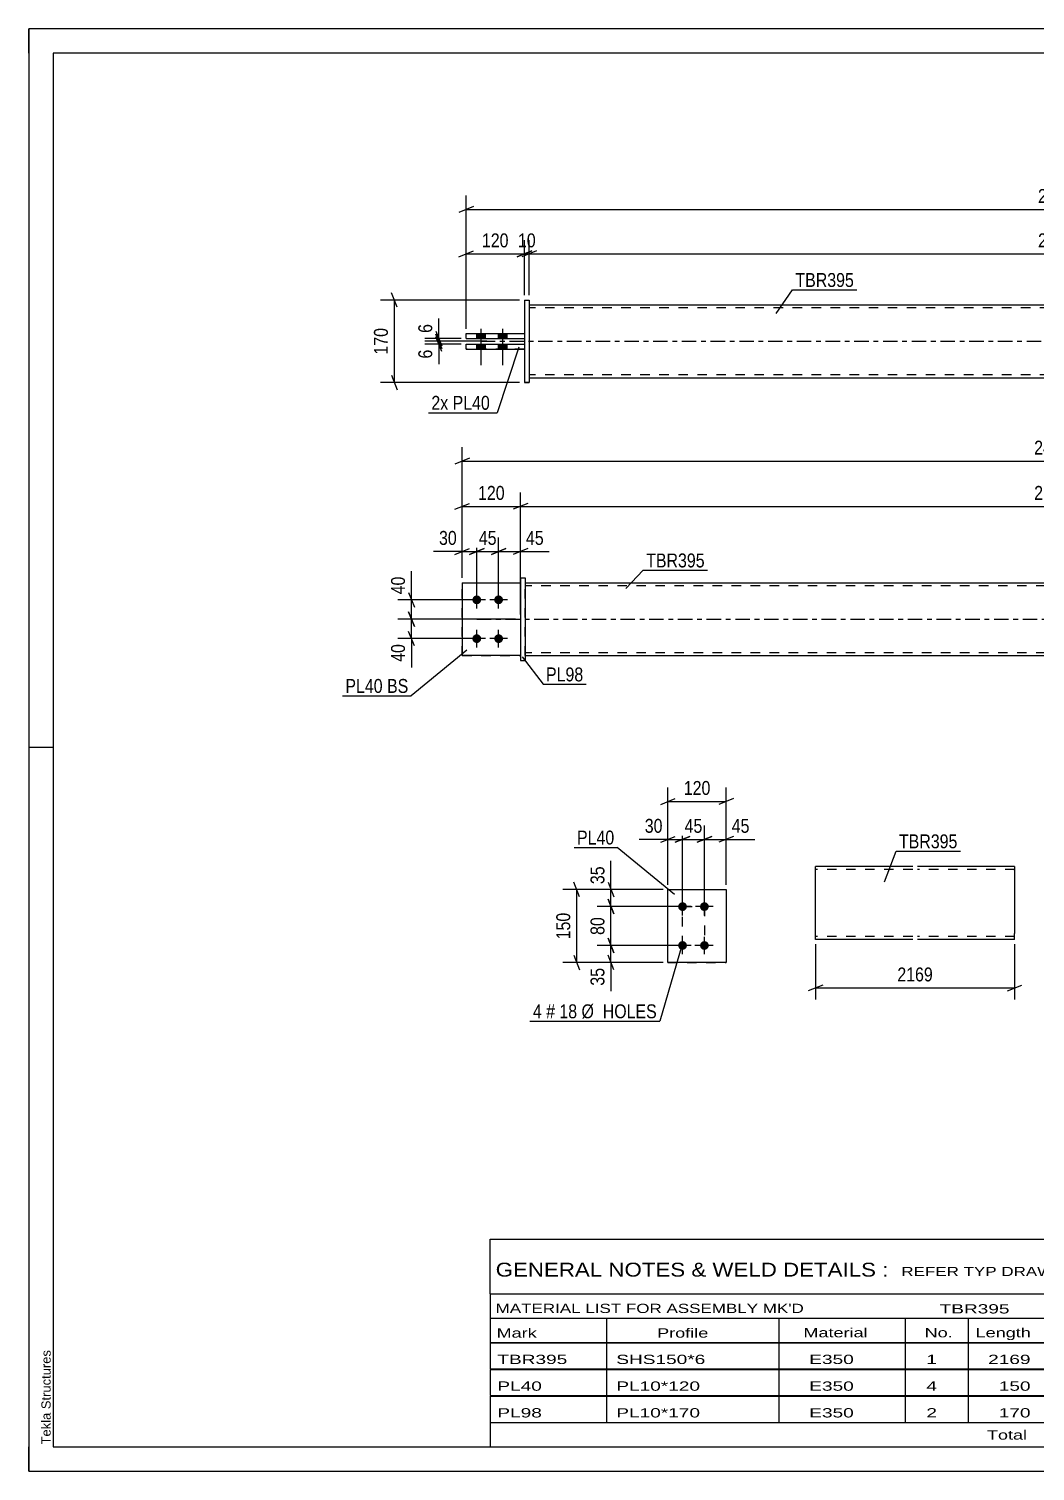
# Model space of a CAD drawing. Header units: millimetres. Extents: x 0 to 420, y 0 to 297.
# Drawn here: x 0 to 207.3, y 0 to 297 of the extents above; entities that cross this region are included whole.
import ezdxf

# ---------------------------------------------------------------- set-up
doc = ezdxf.new("R2010")
doc.units = ezdxf.units.MM
doc.linetypes.add('DXK_LINE_DOT2', pattern=[3.9198, 1.9599, -1.9599])
doc.linetypes.add('DXK_LINE_DOT3', pattern=[5.9187, 2.979, -0.9799, 0.9799, -0.9799])
doc.styles.add('Arial', font='ARIAL.TTF', dxfattribs={"height": 0.2})
doc.styles.add('Arial Narrow', font='ARIALN.TTF', dxfattribs={"height": 0.2})

# ---------------------------------------------------------------- blocks, each defined once
blk = doc.blocks.new('Unknown-580604774-1163')
at = {"color": 5, "linetype": 'Continuous'}
for p, q in [((420, 297), (0, 297)), ((0, 297), (0, 0)), ((0, 292), (0, 297)), ((415, 292), (5, 292)), ((5, 292), (5, 5)), ((5, 149), (0, 149)), ((0, 0), (0, 5)), ((5, 5), (415, 5)), ((0, 0), (420, 0))]:
    blk.add_line(p, q, dxfattribs=at)
at = {"color": 174, "linetype": 'Continuous', "style": 'Arial'}
blk.add_text('Tekla Structures', height=1.9102, rotation=90, dxfattribs=at).set_placement((4.5, 5.5))
blk = doc.blocks.new('Part-580604774-1809 - 1791')
at = {"color": 2, "linetype": 'Continuous'}
for p, q in [((101.26, 183.93), (102.26, 183.93)), ((101.26, 183.93), (101.26, 166.93)), ((102.26, 183.93), (102.26, 183.93)), ((102.26, 183.93), (102.26, 166.93)), ((101.26, 166.93), (102.26, 166.93))]:
    blk.add_line(p, q, dxfattribs=at)
at = {"color": 7, "linetype": 'DXK_LINE_DOT2'}
for p, q in [((101.26, 183.93), (102.26, 183.93)), ((101.26, 166.93), (102.26, 166.93))]:
    blk.add_line(p, q, dxfattribs=at)
blk = doc.blocks.new('Part-580604774-1814 - 1791')
at = {"color": 7, "linetype": 'DXK_LINE_DOT2'}
for p, q in [((89.26, 182.93), (101.26, 182.93)), ((89.26, 182.93), (101.26, 182.93)), ((89.26, 167.93), (89.26, 182.93)), ((101.26, 182.93), (101.26, 182.93)), ((101.26, 182.93), (101.26, 167.93)), ((89.26, 167.93), (101.26, 167.93)), ((101.26, 167.93), (89.26, 167.93)), ((89.26, 167.93), (89.26, 167.93))]:
    blk.add_line(p, q, dxfattribs=at)
blk = doc.blocks.new('Part-580604774-1819 - 1791')
at = {"color": 2, "linetype": 'Continuous'}
for p, q in [((89.26, 182.93), (101.26, 182.93)), ((89.26, 182.93), (89.26, 167.93)), ((101.26, 167.93), (89.26, 167.93)), ((89.26, 167.93), (89.26, 167.93))]:
    blk.add_line(p, q, dxfattribs=at)
at = {"color": 7, "linetype": 'DXK_LINE_DOT2'}
for p, q in [((89.26, 182.93), (101.26, 182.93)), ((101.26, 182.93), (101.26, 182.93)), ((101.26, 182.93), (101.26, 167.93)), ((89.26, 167.93), (101.26, 167.93))]:
    blk.add_line(p, q, dxfattribs=at)
blk = doc.blocks.new('Part-580604774-1829 - 1791')
at = {"color": 2, "linetype": 'Continuous'}
for p, q in [((102.26, 182.93), (319.17, 182.93)), ((102.26, 167.93), (319.17, 167.93))]:
    blk.add_line(p, q, dxfattribs=at)
at = {"color": 7, "linetype": 'DXK_LINE_DOT2'}
for p, q in [((102.26, 167.93), (102.26, 182.93)), ((319.17, 182.33), (102.26, 182.33)), ((319.17, 182.93), (319.17, 167.93)), ((319.17, 168.53), (102.26, 168.53))]:
    blk.add_line(p, q, dxfattribs=at)
at = {"color": 7, "linetype": 'DXK_LINE_DOT3'}
blk.add_line((92.26, 175.43), (329.17, 175.43), dxfattribs=at)
blk = doc.blocks.new('Bolt-580604774-1831 - 1791')
at = {"linetype": 'Continuous'}
for points in [[(92.26, 180.33), (92.45, 180.31), (92.63, 180.25), (92.79, 180.15), (92.93, 180.03), (93.04, 179.88), (93.12, 179.7), (93.16, 179.52), (93.16, 179.33), (93.12, 179.15), (93.04, 178.98), (92.93, 178.82), (92.79, 178.7), (92.63, 178.6), (92.45, 178.55), (92.26, 178.53), (92.07, 178.55), (91.89, 178.6), (91.73, 178.7), (91.59, 178.82), (91.48, 178.98), (91.4, 179.15), (91.36, 179.33), (91.36, 179.52), (91.4, 179.7), (91.48, 179.88), (91.59, 180.03), (91.73, 180.15), (91.89, 180.25), (92.07, 180.31)], [(96.76, 180.33), (96.95, 180.31), (97.13, 180.25), (97.29, 180.15), (97.43, 180.03), (97.54, 179.88), (97.62, 179.7), (97.66, 179.52), (97.66, 179.33), (97.62, 179.15), (97.54, 178.98), (97.43, 178.82), (97.29, 178.7), (97.13, 178.6), (96.95, 178.55), (96.76, 178.53), (96.57, 178.55), (96.39, 178.6), (96.23, 178.7), (96.09, 178.82), (95.98, 178.98), (95.9, 179.15), (95.86, 179.33), (95.86, 179.52), (95.9, 179.7), (95.98, 179.88), (96.09, 180.03), (96.23, 180.15), (96.39, 180.25), (96.57, 180.31)], [(92.26, 172.33), (92.45, 172.31), (92.63, 172.25), (92.79, 172.15), (92.93, 172.03), (93.04, 171.88), (93.12, 171.7), (93.16, 171.52), (93.16, 171.33), (93.12, 171.15), (93.04, 170.98), (92.93, 170.82), (92.79, 170.7), (92.63, 170.6), (92.45, 170.55), (92.26, 170.53), (92.07, 170.55), (91.89, 170.6), (91.73, 170.7), (91.59, 170.82), (91.48, 170.98), (91.4, 171.15), (91.36, 171.33), (91.36, 171.52), (91.4, 171.7), (91.48, 171.88), (91.59, 172.03), (91.73, 172.15), (91.89, 172.25), (92.07, 172.31)], [(96.76, 172.33), (96.95, 172.31), (97.13, 172.25), (97.29, 172.15), (97.43, 172.03), (97.54, 171.88), (97.62, 171.7), (97.66, 171.52), (97.66, 171.33), (97.62, 171.15), (97.54, 170.98), (97.43, 170.82), (97.29, 170.7), (97.13, 170.6), (96.95, 170.55), (96.76, 170.53), (96.57, 170.55), (96.39, 170.6), (96.23, 170.7), (96.09, 170.82), (95.98, 170.98), (95.9, 171.15), (95.86, 171.33), (95.86, 171.52), (95.9, 171.7), (95.98, 171.88), (96.09, 172.03), (96.23, 172.15), (96.39, 172.25), (96.57, 172.31)]]:
    blk.add_hatch(color=1, dxfattribs=at).paths.add_polyline_path(points)
at = {"color": 1, "linetype": 'Continuous'}
for p, q in [((92.26, 177.63), (92.26, 181.23)), ((96.76, 177.63), (96.76, 181.23)), ((94.06, 179.43), (90.46, 179.43)), ((98.56, 179.43), (94.96, 179.43)), ((92.26, 169.63), (92.26, 173.23)), ((96.76, 169.63), (96.76, 173.23)), ((94.06, 171.43), (90.46, 171.43)), ((98.56, 171.43), (94.96, 171.43))]:
    blk.add_line(p, q, dxfattribs=at)
blk = doc.blocks.new('Part-580604774-2085 - 2063')
at = {"color": 2, "linetype": 'Continuous'}
for p, q in [((90.07, 232.06), (102.07, 232.06)), ((90.07, 231.06), (90.07, 232.06)), ((90.07, 231.06), (102.07, 231.06)), ((90.07, 231.06), (90.07, 231.06))]:
    blk.add_line(p, q, dxfattribs=at)
at = {"color": 7, "linetype": 'DXK_LINE_DOT2'}
for p, q in [((90.07, 232.06), (102.07, 232.06)), ((102.07, 232.06), (102.07, 231.06)), ((102.07, 231.06), (90.07, 231.06))]:
    blk.add_line(p, q, dxfattribs=at)
blk = doc.blocks.new('Part-580604774-2091 - 2063')
at = {"color": 2, "linetype": 'Continuous'}
for p, q in [((103.07, 240.16), (319.97, 240.16)), ((103.07, 225.16), (319.97, 225.16))]:
    blk.add_line(p, q, dxfattribs=at)
at = {"color": 7, "linetype": 'DXK_LINE_DOT2'}
for p, q in [((103.07, 240.16), (103.07, 225.16)), ((319.97, 239.56), (103.07, 239.56)), ((319.97, 240.16), (319.97, 225.16)), ((319.97, 225.76), (103.07, 225.76))]:
    blk.add_line(p, q, dxfattribs=at)
at = {"color": 7, "linetype": 'DXK_LINE_DOT3'}
blk.add_line((93.07, 232.66), (329.97, 232.66), dxfattribs=at)
blk = doc.blocks.new('Part-580604774-2075 - 2063')
at = {"color": 2, "linetype": 'Continuous'}
for p, q in [((102.07, 241.16), (103.07, 241.16)), ((102.07, 241.16), (102.07, 224.16)), ((103.07, 241.16), (103.07, 241.16)), ((103.07, 241.16), (103.07, 224.16)), ((103.07, 224.16), (102.07, 224.16)), ((102.07, 224.16), (102.07, 224.16))]:
    blk.add_line(p, q, dxfattribs=at)
at = {"color": 7, "linetype": 'DXK_LINE_DOT2'}
for p, q in [((102.07, 241.16), (103.07, 241.16)), ((103.07, 241.16), (103.07, 241.16)), ((102.07, 224.16), (103.07, 224.16))]:
    blk.add_line(p, q, dxfattribs=at)
blk = doc.blocks.new('Part-580604774-2080 - 2063')
at = {"color": 2, "linetype": 'Continuous'}
for p, q in [((90.07, 234.26), (102.07, 234.26)), ((90.07, 233.26), (90.07, 234.26)), ((90.07, 233.26), (102.07, 233.26)), ((90.07, 233.26), (90.07, 233.26))]:
    blk.add_line(p, q, dxfattribs=at)
at = {"color": 7, "linetype": 'DXK_LINE_DOT2'}
for p, q in [((90.07, 234.26), (102.07, 234.26)), ((90.07, 234.26), (90.07, 234.26)), ((90.07, 233.26), (102.07, 233.26)), ((102.07, 234.26), (102.07, 233.26))]:
    blk.add_line(p, q, dxfattribs=at)
blk = doc.blocks.new('Bolt-580604774-2093 - 2063')
at = {"linetype": 'Continuous'}
for points in [[(92.17, 233.26), (93.97, 233.26), (93.97, 234.26), (92.17, 234.26)], [(92.17, 233.26), (93.97, 233.26), (93.97, 234.26), (92.17, 234.26)], [(92.17, 231.06), (93.97, 231.06), (93.97, 232.06), (92.17, 232.06)], [(92.17, 231.06), (93.97, 231.06), (93.97, 232.06), (92.17, 232.06)], [(96.67, 233.26), (98.47, 233.26), (98.47, 234.26), (96.67, 234.26)], [(96.67, 233.26), (98.47, 233.26), (98.47, 234.26), (96.67, 234.26)], [(96.67, 231.06), (98.47, 231.06), (98.47, 232.06), (96.67, 232.06)], [(96.67, 231.06), (98.47, 231.06), (98.47, 232.06), (96.67, 232.06)]]:
    blk.add_hatch(color=1, dxfattribs=at).paths.add_polyline_path(points)
at = {"color": 1, "linetype": 'Continuous'}
for p, q in [((93.07, 235.26), (93.07, 227.76)), ((93.07, 235.26), (93.07, 227.76)), ((97.57, 235.26), (97.57, 227.76)), ((97.57, 235.26), (97.57, 227.76)), ((92.17, 234.26), (92.17, 233.26)), ((92.17, 234.26), (92.17, 233.26)), ((92.17, 232.06), (92.17, 231.06)), ((92.17, 232.06), (92.17, 231.06)), ((93.97, 234.26), (93.97, 233.26)), ((93.97, 234.26), (93.97, 233.26)), ((93.97, 232.06), (93.97, 231.06)), ((93.97, 232.06), (93.97, 231.06)), ((96.67, 234.26), (96.67, 233.26)), ((96.67, 234.26), (96.67, 233.26)), ((96.67, 232.06), (96.67, 231.06)), ((96.67, 232.06), (96.67, 231.06)), ((98.47, 234.26), (98.47, 233.26)), ((98.47, 234.26), (98.47, 233.26)), ((98.47, 232.06), (98.47, 231.06)), ((98.47, 232.06), (98.47, 231.06))]:
    blk.add_line(p, q, dxfattribs=at)
blk = doc.blocks.new('Bolt-580604774-1444 - 1410')
at = {"linetype": 'Continuous'}
for points in [[(134.64, 115.35), (134.46, 115.37), (134.28, 115.43), (134.11, 115.52), (133.97, 115.65), (133.86, 115.8), (133.79, 115.97), (133.75, 116.16), (133.75, 116.35), (133.79, 116.53), (133.86, 116.7), (133.97, 116.85), (134.11, 116.98), (134.28, 117.07), (134.46, 117.13), (134.64, 117.15), (134.83, 117.13), (135.01, 117.07), (135.17, 116.98), (135.31, 116.85), (135.42, 116.7), (135.5, 116.53), (135.54, 116.35), (135.54, 116.16), (135.5, 115.97), (135.42, 115.8), (135.31, 115.65), (135.17, 115.52), (135.01, 115.43), (134.83, 115.37)], [(139.14, 115.35), (138.96, 115.37), (138.78, 115.43), (138.61, 115.52), (138.47, 115.65), (138.36, 115.8), (138.29, 115.97), (138.25, 116.16), (138.25, 116.35), (138.29, 116.53), (138.36, 116.7), (138.47, 116.85), (138.61, 116.98), (138.78, 117.07), (138.96, 117.13), (139.14, 117.15), (139.33, 117.13), (139.51, 117.07), (139.67, 116.98), (139.81, 116.85), (139.92, 116.7), (140, 116.53), (140.04, 116.35), (140.04, 116.16), (140, 115.97), (139.92, 115.8), (139.81, 115.65), (139.67, 115.52), (139.51, 115.43), (139.33, 115.37)], [(134.64, 107.35), (134.46, 107.37), (134.28, 107.43), (134.11, 107.52), (133.97, 107.65), (133.86, 107.8), (133.79, 107.97), (133.75, 108.16), (133.75, 108.35), (133.79, 108.53), (133.86, 108.7), (133.97, 108.85), (134.11, 108.98), (134.28, 109.07), (134.46, 109.13), (134.64, 109.15), (134.83, 109.13), (135.01, 109.07), (135.17, 108.98), (135.31, 108.85), (135.42, 108.7), (135.5, 108.53), (135.54, 108.35), (135.54, 108.16), (135.5, 107.97), (135.42, 107.8), (135.31, 107.65), (135.17, 107.52), (135.01, 107.43), (134.83, 107.37)], [(139.14, 107.35), (138.96, 107.37), (138.78, 107.43), (138.61, 107.52), (138.47, 107.65), (138.36, 107.8), (138.29, 107.97), (138.25, 108.16), (138.25, 108.35), (138.29, 108.53), (138.36, 108.7), (138.47, 108.85), (138.61, 108.98), (138.78, 109.07), (138.96, 109.13), (139.14, 109.15), (139.33, 109.13), (139.51, 109.07), (139.67, 108.98), (139.81, 108.85), (139.92, 108.7), (140, 108.53), (140.04, 108.35), (140.04, 108.16), (140, 107.97), (139.92, 107.8), (139.81, 107.65), (139.67, 107.52), (139.51, 107.43), (139.33, 107.37)]]:
    blk.add_hatch(color=1, dxfattribs=at).paths.add_polyline_path(points)
at = {"color": 1, "linetype": 'Continuous'}
for p, q in [((136.44, 116.25), (132.84, 116.25)), ((134.64, 114.45), (134.64, 118.05)), ((140.94, 116.25), (137.34, 116.25)), ((139.14, 114.45), (139.14, 118.05)), ((134.64, 106.45), (134.64, 110.05)), ((139.14, 106.45), (139.14, 110.05)), ((136.44, 108.25), (132.84, 108.25)), ((140.94, 108.25), (137.34, 108.25))]:
    blk.add_line(p, q, dxfattribs=at)
blk = doc.blocks.new('Part-580604774-1459 - 1410')
at = {"color": 2, "linetype": 'Continuous'}
for p, q in [((131.64, 119.75), (143.64, 119.75)), ((131.64, 104.75), (131.64, 119.75)), ((143.64, 119.75), (143.64, 119.75)), ((143.64, 119.75), (143.64, 104.75)), ((143.64, 104.75), (131.64, 104.75)), ((131.64, 104.75), (131.64, 104.75))]:
    blk.add_line(p, q, dxfattribs=at)
at = {"color": 7, "linetype": 'DXK_LINE_DOT2'}
for p, q in [((131.64, 119.75), (143.64, 119.75)), ((131.64, 104.75), (143.64, 104.75)), ((131.64, 104.75), (131.64, 104.75))]:
    blk.add_line(p, q, dxfattribs=at)
blk = doc.blocks.new('Part-580604774-1273 - 1255')
at = {"color": 2, "linetype": 'Continuous'}
for p, q in [((182.04, 124.5), (162.04, 124.5)), ((162.04, 109.59), (162.04, 124.5)), ((203.04, 124.5), (183.04, 124.5)), ((203.04, 124.5), (203.04, 110.7)), ((203.04, 109.5), (203.04, 110.7)), ((162.04, 109.5), (162.04, 109.59)), ((182.04, 109.5), (162.04, 109.5)), ((203.04, 109.5), (183.04, 109.5))]:
    blk.add_line(p, q, dxfattribs=at)
at = {"color": 7, "linetype": 'DXK_LINE_DOT2'}
for p, q in [((182.04, 123.9), (162.04, 123.9)), ((203.04, 123.9), (183.04, 123.9)), ((203.04, 123.9), (203.04, 123.86)), ((203.04, 123.86), (203.04, 123.9)), ((203.04, 123.76), (203.04, 123.86)), ((203.04, 123.86), (203.04, 123.76)), ((162.04, 110.1), (162.04, 110.15)), ((182.04, 110.1), (162.04, 110.1)), ((203.04, 110.1), (183.04, 110.1)), ((203.04, 110.15), (203.04, 110.47)), ((203.04, 110.1), (203.04, 110.15))]:
    blk.add_line(p, q, dxfattribs=at)
blk = doc.blocks.new('Rectangle-580604774-1568 - 1410')
at = {"color": 1, "linetype": 'DXK_LINE_DOT2'}
blk.add_lwpolyline([(134.64, 116.25), (139.14, 116.25), (139.14, 108.25), (134.64, 108.25), (134.64, 116.25)], close=True, dxfattribs=at)
blk = doc.blocks.new('StraightDimension-580604774-1888 - 1791')
at = {"color": 7, "linetype": 'Continuous'}
for p, q in [((100.26, 175.43), (75.97, 175.43)), ((78.22, 176.93), (79.42, 173.93)), ((78.82, 171.43), (78.82, 175.43)), ((79.42, 169.93), (78.22, 172.93)), ((91.26, 171.43), (75.97, 171.43))]:
    blk.add_line(p, q, dxfattribs=at)
at = {"color": 0}
blk.add_wipeout([(78.07, 170.9), (73.87, 170.9), (73.87, 166.05), (78.07, 166.05)], dxfattribs=at)
at = {"color": 7, "linetype": 'Continuous'}
blk.add_line((78.82, 171.43), (78.82, 165.52), dxfattribs=at)
blk.add_line((78.82, 171.43), (78.82, 165.52), dxfattribs=at)
at = {"color": 3, "style": 'Arial Narrow'}
blk.add_text('40', height=2.863, rotation=90.0002, dxfattribs=at).set_placement((77.47, 166.65))
blk = doc.blocks.new('StraightDimension-580604774-1879 - 1791')
at = {"color": 7, "linetype": 'Continuous'}
for p, q in [((91.26, 179.43), (75.97, 179.43)), ((78.22, 180.93), (79.42, 177.93)), ((78.82, 175.43), (78.82, 179.43)), ((100.26, 175.43), (75.97, 175.43)), ((79.42, 173.93), (78.22, 176.93))]:
    blk.add_line(p, q, dxfattribs=at)
at = {"color": 0}
blk.add_wipeout([(78.07, 184.81), (73.87, 184.81), (73.87, 179.95), (78.07, 179.95)], dxfattribs=at)
at = {"color": 7, "linetype": 'Continuous'}
blk.add_line((78.82, 179.43), (78.82, 185.33), dxfattribs=at)
blk.add_line((78.82, 179.43), (78.82, 185.33), dxfattribs=at)
at = {"color": 3, "style": 'Arial Narrow'}
blk.add_text('40', height=2.863, rotation=90.0002, dxfattribs=at).set_placement((77.47, 180.55))
blk = doc.blocks.new('StraightDimension-580604774-1833 - 1791')
at = {"color": 7, "linetype": 'Continuous'}
for p, q in [((89.26, 183.93), (89.26, 192.24)), ((92.26, 180.43), (92.26, 192.24)), ((87.76, 188.79), (90.76, 189.99)), ((89.26, 189.39), (92.26, 189.39)), ((93.76, 189.99), (90.76, 188.79))]:
    blk.add_line(p, q, dxfattribs=at)
at = {"color": 0}
blk.add_wipeout([(88.74, 190.14), (88.74, 194.34), (83.88, 194.34), (83.88, 190.14)], dxfattribs=at)
at = {"color": 7, "linetype": 'Continuous'}
blk.add_line((89.26, 189.39), (83.35, 189.39), dxfattribs=at)
blk.add_line((89.26, 189.39), (83.35, 189.39), dxfattribs=at)
at = {"color": 3, "style": 'Arial Narrow'}
blk.add_text('30', height=2.863, dxfattribs=at).set_placement((84.48, 190.74))
blk = doc.blocks.new('StraightDimension-580604774-1913 - 1791')
at = {"color": 7, "linetype": 'Continuous'}
for p, q in [((102.76, 199.26), (99.76, 198.06)), ((101.26, 176.43), (101.26, 201.51)), ((318.67, 198.06), (321.67, 199.26)), ((320.17, 183.93), (320.17, 201.51)), ((101.26, 198.66), (320.17, 198.66))]:
    blk.add_line(p, q, dxfattribs=at)
at = {"color": 0}
blk.add_wipeout([(214.97, 199.41), (214.97, 203.61), (206.46, 203.61), (206.46, 199.41)], dxfattribs=at)
at = {"color": 3, "style": 'Arial Narrow'}
blk.add_text('2189', height=2.863, dxfattribs=at).set_placement((207.06, 200.01))
blk = doc.blocks.new('StraightDimension-580604774-1849 - 1791')
at = {"color": 7, "linetype": 'Continuous'}
for p, q in [((92.26, 180.43), (92.26, 192.24)), ((96.76, 180.43), (96.76, 192.24)), ((90.76, 188.79), (93.76, 189.99)), ((92.26, 189.39), (96.76, 189.39)), ((98.26, 189.99), (95.26, 188.79))]:
    blk.add_line(p, q, dxfattribs=at)
at = {"color": 0}
blk.add_wipeout([(96.94, 190.14), (96.94, 194.34), (92.08, 194.34), (92.08, 190.14)], dxfattribs=at)
at = {"color": 3, "style": 'Arial Narrow'}
blk.add_text('45', height=2.863, dxfattribs=at).set_placement((92.68, 190.74))
blk = doc.blocks.new('StraightDimension-580604774-1862 - 1791')
at = {"color": 7, "linetype": 'Continuous'}
for p, q in [((96.76, 180.43), (96.76, 192.24)), ((101.26, 183.93), (101.26, 192.24)), ((95.26, 188.79), (98.26, 189.99)), ((96.76, 189.39), (101.26, 189.39)), ((102.76, 189.99), (99.76, 188.79))]:
    blk.add_line(p, q, dxfattribs=at)
at = {"color": 0}
blk.add_wipeout([(106.64, 190.14), (106.64, 194.34), (101.79, 194.34), (101.79, 190.14)], dxfattribs=at)
at = {"color": 7, "linetype": 'Continuous'}
blk.add_line((101.26, 189.39), (107.17, 189.39), dxfattribs=at)
blk.add_line((101.26, 189.39), (107.17, 189.39), dxfattribs=at)
at = {"color": 3, "style": 'Arial Narrow'}
blk.add_text('45', height=2.863, dxfattribs=at).set_placement((102.39, 190.74))
blk = doc.blocks.new('StraightDimension-580604774-1898 - 1791')
at = {"color": 7, "linetype": 'Continuous'}
for p, q in [((87.76, 198.06), (90.76, 199.26)), ((89.26, 183.93), (89.26, 201.51)), ((102.76, 199.26), (99.76, 198.06)), ((101.26, 176.43), (101.26, 201.51)), ((89.26, 198.66), (101.26, 198.66))]:
    blk.add_line(p, q, dxfattribs=at)
at = {"color": 0}
blk.add_wipeout([(98.6, 199.41), (98.6, 203.61), (91.92, 203.61), (91.92, 199.41)], dxfattribs=at)
at = {"color": 3, "style": 'Arial Narrow'}
blk.add_text('120', height=2.863, dxfattribs=at).set_placement((92.52, 200.01))
blk = doc.blocks.new('StraightDimension-580604774-1967 - 1791')
at = {"color": 7, "linetype": 'Continuous'}
for p, q in [((90.76, 208.58), (87.76, 207.38)), ((89.26, 183.93), (89.26, 210.83)), ((89.26, 207.98), (332.17, 207.98)), ((330.67, 207.38), (333.67, 208.58)), ((332.17, 183.93), (332.17, 210.83))]:
    blk.add_line(p, q, dxfattribs=at)
at = {"color": 0}
blk.add_wipeout([(214.97, 208.73), (214.97, 212.93), (206.46, 212.93), (206.46, 208.73)], dxfattribs=at)
at = {"color": 3, "style": 'Arial Narrow'}
blk.add_text('2429', height=2.863, dxfattribs=at).set_placement((207.06, 209.33))
blk = doc.blocks.new('StraightDimension-580604774-2100 - 2063')
at = {"color": 7, "linetype": 'Continuous'}
for p, q in [((83.83, 234.76), (85.03, 231.76)), ((89.07, 233.26), (81.58, 233.26)), ((94.32, 232.66), (81.58, 232.66)), ((85.03, 231.16), (83.83, 234.16)), ((84.43, 232.66), (84.43, 233.26))]:
    blk.add_line(p, q, dxfattribs=at)
at = {"color": 0}
blk.add_wipeout([(83.68, 236.82), (79.48, 236.82), (79.48, 233.79), (83.68, 233.79)], dxfattribs=at)
at = {"color": 7, "linetype": 'Continuous'}
blk.add_line((84.43, 233.26), (84.43, 237.34), dxfattribs=at)
blk.add_line((84.43, 233.26), (84.43, 237.34), dxfattribs=at)
at = {"color": 3, "style": 'Arial Narrow'}
blk.add_text('6', height=2.86, rotation=90.0002, dxfattribs=at).set_placement((83.08, 234.39))
blk = doc.blocks.new('StraightDimension-580604774-2203 - 2063')
at = {"color": 7, "linetype": 'Continuous'}
for p, q in [((101.07, 241.16), (72.44, 241.16)), ((75.89, 239.66), (74.69, 242.66)), ((75.29, 224.16), (75.29, 241.16)), ((101.07, 224.16), (72.44, 224.16)), ((74.69, 225.66), (75.89, 222.66))]:
    blk.add_line(p, q, dxfattribs=at)
at = {"color": 0}
blk.add_wipeout([(74.54, 236), (70.34, 236), (70.34, 229.32), (74.54, 229.32)], dxfattribs=at)
at = {"color": 3, "style": 'Arial Narrow'}
blk.add_text('170', height=2.863, rotation=90.0002, dxfattribs=at).set_placement((73.94, 229.92))
blk = doc.blocks.new('StraightDimension-580604774-2171 - 2063')
at = {"color": 7, "linetype": 'Continuous'}
for p, q in [((102.07, 242.16), (102.07, 253.51)), ((103.07, 242.16), (103.07, 253.51)), ((100.57, 250.06), (103.57, 251.26)), ((104.57, 251.26), (101.57, 250.06)), ((102.07, 250.66), (103.07, 250.66))]:
    blk.add_line(p, q, dxfattribs=at)
at = {"color": 0}
blk.add_wipeout([(104.99, 251.41), (104.99, 255.61), (100.14, 255.61), (100.14, 251.41)], dxfattribs=at)
at = {"color": 3, "style": 'Arial Narrow'}
blk.add_text('10', height=2.863, dxfattribs=at).set_placement((100.74, 252.01))
blk = doc.blocks.new('StraightDimension-580604774-2112 - 2063')
at = {"color": 7, "linetype": 'Continuous'}
for p, q in [((94.32, 232.66), (81.58, 232.66)), ((89.07, 232.06), (81.58, 232.06)), ((83.83, 234.16), (85.03, 231.16)), ((85.03, 230.56), (83.83, 233.56)), ((84.43, 232.06), (84.43, 232.66))]:
    blk.add_line(p, q, dxfattribs=at)
at = {"color": 0}
blk.add_wipeout([(83.68, 231.54), (79.48, 231.54), (79.48, 228.51), (83.68, 228.51)], dxfattribs=at)
at = {"color": 7, "linetype": 'Continuous'}
blk.add_line((84.43, 232.06), (84.43, 227.98), dxfattribs=at)
blk.add_line((84.43, 232.06), (84.43, 227.98), dxfattribs=at)
at = {"color": 3, "style": 'Arial Narrow'}
blk.add_text('6', height=2.86, rotation=90.0002, dxfattribs=at).set_placement((83.08, 229.11))
blk = doc.blocks.new('StraightDimension-580604774-2161 - 2063')
at = {"color": 7, "linetype": 'Continuous'}
for p, q in [((103.07, 242.16), (103.07, 253.51)), ((319.97, 242.16), (319.97, 253.51)), ((104.57, 251.26), (101.57, 250.06)), ((103.07, 250.66), (319.97, 250.66)), ((318.47, 250.06), (321.47, 251.26))]:
    blk.add_line(p, q, dxfattribs=at)
at = {"color": 0}
blk.add_wipeout([(215.78, 251.41), (215.78, 255.61), (207.26, 255.61), (207.26, 251.41)], dxfattribs=at)
at = {"color": 3, "style": 'Arial Narrow'}
blk.add_text('2169', height=2.863, dxfattribs=at).set_placement((207.86, 252.01))
blk = doc.blocks.new('StraightDimension-580604774-2181 - 2063')
at = {"color": 7, "linetype": 'Continuous'}
for p, q in [((90.07, 235.26), (90.07, 253.51)), ((102.07, 242.16), (102.07, 253.51)), ((88.57, 250.06), (91.57, 251.26)), ((90.07, 250.66), (102.07, 250.66)), ((103.57, 251.26), (100.57, 250.06))]:
    blk.add_line(p, q, dxfattribs=at)
at = {"color": 0}
blk.add_wipeout([(99.41, 251.41), (99.41, 255.61), (92.72, 255.61), (92.72, 251.41)], dxfattribs=at)
at = {"color": 3, "style": 'Arial Narrow'}
blk.add_text('120', height=2.863, dxfattribs=at).set_placement((93.32, 252.01))
blk = doc.blocks.new('StraightDimension-580604774-2986 - 2063')
at = {"color": 7, "linetype": 'Continuous'}
for p, q in [((90.07, 235.26), (90.07, 262.65)), ((332.97, 235.26), (332.97, 262.65)), ((91.57, 260.4), (88.57, 259.2)), ((90.07, 259.8), (332.97, 259.8)), ((331.47, 259.2), (334.47, 260.4))]:
    blk.add_line(p, q, dxfattribs=at)
at = {"color": 0}
blk.add_wipeout([(215.78, 260.55), (215.78, 264.75), (207.26, 264.75), (207.26, 260.55)], dxfattribs=at)
at = {"color": 3, "style": 'Arial Narrow'}
blk.add_text('2429', height=2.863, dxfattribs=at).set_placement((207.86, 261.15))
blk = doc.blocks.new('StraightDimension-580604774-1474 - 1410')
at = {"color": 7, "linetype": 'Continuous'}
for p, q in [((133.64, 116.25), (117.05, 116.25)), ((119.3, 117.75), (120.5, 114.75)), ((119.9, 108.25), (119.9, 116.25)), ((133.64, 108.25), (117.05, 108.25)), ((120.5, 106.75), (119.3, 109.75))]:
    blk.add_line(p, q, dxfattribs=at)
at = {"color": 0}
blk.add_wipeout([(119.15, 114.68), (114.95, 114.68), (114.95, 109.82), (119.15, 109.82)], dxfattribs=at)
at = {"color": 3, "style": 'Arial Narrow'}
blk.add_text('80', height=2.863, rotation=90.0002, dxfattribs=at).set_placement((118.55, 110.42))
blk = doc.blocks.new('StraightDimension-580604774-1484 - 1410')
at = {"color": 7, "linetype": 'Continuous'}
for p, q in [((130.64, 119.75), (117.05, 119.75)), ((119.3, 121.25), (120.5, 118.25)), ((119.9, 116.25), (119.9, 119.75)), ((133.64, 116.25), (117.05, 116.25)), ((120.5, 114.75), (119.3, 117.75))]:
    blk.add_line(p, q, dxfattribs=at)
at = {"color": 0}
blk.add_wipeout([(119.15, 125.13), (114.95, 125.13), (114.95, 120.28), (119.15, 120.28)], dxfattribs=at)
at = {"color": 7, "linetype": 'Continuous'}
blk.add_line((119.9, 119.75), (119.9, 125.66), dxfattribs=at)
blk.add_line((119.9, 119.75), (119.9, 125.66), dxfattribs=at)
at = {"color": 3, "style": 'Arial Narrow'}
blk.add_text('35', height=2.863, rotation=90.0002, dxfattribs=at).set_placement((118.55, 120.88))
blk = doc.blocks.new('StraightDimension-580604774-1461 - 1410')
at = {"color": 7, "linetype": 'Continuous'}
for p, q in [((133.64, 108.25), (117.05, 108.25)), ((119.3, 109.75), (120.5, 106.75)), ((119.9, 104.75), (119.9, 108.25)), ((130.64, 104.75), (117.05, 104.75)), ((120.5, 103.25), (119.3, 106.25))]:
    blk.add_line(p, q, dxfattribs=at)
at = {"color": 0}
blk.add_wipeout([(119.15, 104.23), (114.95, 104.23), (114.95, 99.37), (119.15, 99.37)], dxfattribs=at)
at = {"color": 7, "linetype": 'Continuous'}
blk.add_line((119.9, 104.75), (119.9, 98.84), dxfattribs=at)
blk.add_line((119.9, 104.75), (119.9, 98.84), dxfattribs=at)
at = {"color": 3, "style": 'Arial Narrow'}
blk.add_text('35', height=2.863, rotation=90.0002, dxfattribs=at).set_placement((118.55, 99.97))
blk = doc.blocks.new('StraightDimension-580604774-1498 - 1410')
at = {"color": 7, "linetype": 'Continuous'}
for p, q in [((130.64, 119.75), (110, 119.75)), ((113.45, 118.25), (112.25, 121.25)), ((112.85, 104.75), (112.85, 119.75)), ((130.64, 104.75), (110, 104.75)), ((112.25, 106.25), (113.45, 103.25))]:
    blk.add_line(p, q, dxfattribs=at)
at = {"color": 0}
blk.add_wipeout([(112.1, 115.59), (107.9, 115.59), (107.9, 108.91), (112.1, 108.91)], dxfattribs=at)
at = {"color": 3, "style": 'Arial Narrow'}
blk.add_text('150', height=2.863, rotation=90.0002, dxfattribs=at).set_placement((111.5, 109.51))
blk = doc.blocks.new('StraightDimension-580604774-1515 - 1410')
at = {"color": 7, "linetype": 'Continuous'}
for p, q in [((130.14, 129.5), (133.14, 130.7)), ((131.64, 120.75), (131.64, 132.95)), ((136.14, 130.7), (133.14, 129.5)), ((134.64, 117.25), (134.64, 132.95)), ((131.64, 130.1), (134.64, 130.1))]:
    blk.add_line(p, q, dxfattribs=at)
at = {"color": 0}
blk.add_wipeout([(131.12, 130.85), (131.12, 135.05), (126.26, 135.05), (126.26, 130.85)], dxfattribs=at)
at = {"color": 7, "linetype": 'Continuous'}
blk.add_line((131.64, 130.1), (125.74, 130.1), dxfattribs=at)
blk.add_line((131.64, 130.1), (125.74, 130.1), dxfattribs=at)
at = {"color": 3, "style": 'Arial Narrow'}
blk.add_text('30', height=2.863, dxfattribs=at).set_placement((126.86, 131.45))
blk = doc.blocks.new('StraightDimension-580604774-1528 - 1410')
at = {"color": 7, "linetype": 'Continuous'}
for p, q in [((133.14, 129.5), (136.14, 130.7)), ((134.64, 117.25), (134.64, 132.95)), ((140.64, 130.7), (137.64, 129.5)), ((139.14, 117.25), (139.14, 132.95)), ((134.64, 130.1), (139.14, 130.1))]:
    blk.add_line(p, q, dxfattribs=at)
at = {"color": 0}
blk.add_wipeout([(139.32, 130.85), (139.32, 135.05), (134.47, 135.05), (134.47, 130.85)], dxfattribs=at)
at = {"color": 3, "style": 'Arial Narrow'}
blk.add_text('45', height=2.863, dxfattribs=at).set_placement((135.07, 131.45))
blk = doc.blocks.new('StraightDimension-580604774-1538 - 1410')
at = {"color": 7, "linetype": 'Continuous'}
for p, q in [((137.64, 129.5), (140.64, 130.7)), ((139.14, 117.25), (139.14, 132.95)), ((145.14, 130.7), (142.14, 129.5)), ((143.64, 120.75), (143.64, 132.95)), ((139.14, 130.1), (143.64, 130.1))]:
    blk.add_line(p, q, dxfattribs=at)
at = {"color": 0}
blk.add_wipeout([(149.02, 130.85), (149.02, 135.05), (144.17, 135.05), (144.17, 130.85)], dxfattribs=at)
at = {"color": 7, "linetype": 'Continuous'}
blk.add_line((143.64, 130.1), (149.55, 130.1), dxfattribs=at)
blk.add_line((143.64, 130.1), (149.55, 130.1), dxfattribs=at)
at = {"color": 3, "style": 'Arial Narrow'}
blk.add_text('45', height=2.863, dxfattribs=at).set_placement((144.77, 131.45))
blk = doc.blocks.new('StraightDimension-580604774-1552 - 1410')
at = {"color": 7, "linetype": 'Continuous'}
for p, q in [((131.64, 120.75), (131.64, 140.75)), ((143.64, 120.75), (143.64, 140.75)), ((130.14, 137.3), (133.14, 138.5)), ((131.64, 137.9), (143.64, 137.9)), ((145.14, 138.5), (142.14, 137.3))]:
    blk.add_line(p, q, dxfattribs=at)
at = {"color": 0}
blk.add_wipeout([(140.99, 138.65), (140.99, 142.85), (134.3, 142.85), (134.3, 138.65)], dxfattribs=at)
at = {"color": 3, "style": 'Arial Narrow'}
blk.add_text('120', height=2.863, dxfattribs=at).set_placement((134.9, 139.25))
blk = doc.blocks.new('StraightDimension-580604774-1353 - 1255')
at = {"color": 7, "linetype": 'Continuous'}
for p, q in [((162.04, 108.5), (162.04, 97.1)), ((203.04, 108.5), (203.04, 97.1)), ((163.54, 100.1), (160.54, 98.9)), ((162.04, 99.5), (203.04, 99.5)), ((201.54, 98.9), (204.54, 100.1))]:
    blk.add_line(p, q, dxfattribs=at)
at = {"color": 0}
blk.add_wipeout([(186.79, 100.25), (186.79, 104.45), (178.28, 104.45), (178.28, 100.25)], dxfattribs=at)
at = {"color": 3, "style": 'Arial Narrow'}
blk.add_text('2169', height=2.863, dxfattribs=at).set_placement((178.88, 100.85))
blk = doc.blocks.new('Unknown-580604774-3576')
at = {"color": 7, "linetype": 'Continuous'}
for p, q in [((95, 47.75), (255, 47.75)), ((95, 36.5), (95, 47.75)), ((255, 47.75), (255, 36.5)), ((95, 36.5), (255, 36.5)), ((95, 36.5), (95, 31.5)), ((255, 36.5), (255, 31.5)), ((95, 31.5), (255, 31.5)), ((95, 31.5), (95, 26.5)), ((119, 31.5), (119, 26.5)), ((154.5, 31.5), (154.5, 26.5)), ((180.5, 31.5), (180.5, 26.5)), ((193.5, 31.5), (193.5, 26.5)), ((211, 31.5), (211, 26.5)), ((233, 31.5), (233, 26.5)), ((255, 31.5), (255, 26.5)), ((95, 26.5), (255, 26.5)), ((95, 26.45), (95, 21.05)), ((95, 26.45), (255, 26.45)), ((119, 26.5), (119, 21)), ((154.5, 26.5), (154.5, 21)), ((180.5, 26.5), (180.5, 21)), ((193.5, 26.5), (193.5, 21)), ((211, 26.5), (211, 21)), ((233, 26.5), (233, 21)), ((255, 26.45), (255, 21.05)), ((95, 21.05), (255, 21.05)), ((95, 20.95), (95, 15.55)), ((95, 20.95), (255, 20.95)), ((119, 21), (119, 15.5)), ((154.5, 21), (154.5, 15.5)), ((180.5, 21), (180.5, 15.5)), ((193.5, 21), (193.5, 15.5)), ((211, 21), (211, 15.5)), ((233, 21), (233, 15.5)), ((255, 20.95), (255, 15.55)), ((95, 15.55), (255, 15.55)), ((95, 15.45), (95, 10.05)), ((95, 15.45), (255, 15.45)), ((119, 15.5), (119, 10)), ((154.5, 15.5), (154.5, 10)), ((180.5, 15.5), (180.5, 10)), ((193.5, 15.5), (193.5, 10)), ((211, 15.5), (211, 10)), ((233, 15.5), (233, 10)), ((255, 15.45), (255, 10.05)), ((95, 10.05), (255, 10.05)), ((95, 10), (255, 10)), ((95, 10), (95, 5)), ((211, 10), (211, 5)), ((233, 10), (233, 5)), ((255, 10), (255, 5)), ((95, 5), (255, 5))]:
    blk.add_line(p, q, dxfattribs=at)
at = {"color": 7, "style": 'Arial Narrow'}
for s, height, width, p in [('GENERAL NOTES & WELD DETAILS :', 2.8633, 1.4, (96.15, 40.06)), ('REFER TYP DRAWING TYP-01', 1.9089, 1.6, (179.7, 40.16)), ("MATERIAL LIST FOR ASSEMBLY MK'D", 1.9089, 1.6, (96.15, 32.56)), ('TBR395', 1.909, 1.794707, (187.59, 32.47)), ('1', 1.91, 1.794707, (217.08, 32.56)), ('No. Required', 1.9089, 1.6, (226.41, 32.56)), ('Mark', 1.909, 1.7, (96.34, 27.5)), ('Profile', 1.909, 1.7, (129.41, 27.5)), ('Material', 1.909, 1.7, (159.54, 27.56)), ('No.', 1.909, 1.7, (184.5, 27.56)), ('Length', 1.909, 1.7, (195, 27.56)), ('Area', 1.909, 1.7, (217.5, 27.56)), ('Weight', 1.909, 1.7, (237, 27.56))]:
    blk.add_text(s, height=height, dxfattribs=dict(at, width=width)).set_placement(p)
at = {"color": 7, "linetype": 'Continuous', "style": 'Arial Narrow'}
for s, height, width, p in [('TBR395', 1.909, 1.794707, (96.5, 22.06)), ('SHS150*6', 1.909, 1.794707, (121, 22.06)), ('E350', 1.909, 1.794707, (160.74, 22.06)), ('1', 1.91, 1.794707, (184.86, 22.06)), ('2169', 1.909, 1.794707, (197.58, 22.06)), ('1.3', 1.909, 1.794707, (221.32, 22.06)), ('58.8', 1.909, 1.794707, (240.14, 22.06)), ('PL40', 1.909, 1.794707, (96.5, 16.56)), ('PL10*120', 1.909, 1.794707, (121, 16.56)), ('E350', 1.909, 1.794707, (160.74, 16.56)), ('4', 1.91, 1.794707, (184.86, 16.56)), ('150', 1.909, 1.794707, (199.77, 16.56)), ('0.0', 1.909, 1.794707, (221.32, 16.56)), ('5.7', 1.909, 1.794707, (242.33, 16.56)), ('PL98', 1.909, 1.794707, (96.5, 11.06)), ('PL10*170', 1.909, 1.794707, (121, 11.06)), ('E350', 1.909, 1.794707, (160.74, 11.06)), ('2', 1.91, 1.794707, (184.86, 11.06)), ('170', 1.909, 1.794707, (199.77, 11.06)), ('0.1', 1.909, 1.794707, (221.32, 11.06)), ('4.5', 1.909, 1.794707, (242.33, 11.06)), ('Total', 1.909, 1.7, (197.33, 6.5)), ('1.6', 1.909, 1.794707, (220.83, 6.5)), ('69.0', 1.909, 1.794707, (240.14, 6.5))]:
    blk.add_text(s, height=height, dxfattribs=dict(at, width=width)).set_placement(p)
blk = doc.blocks.new('Mark-580604774-1805 - 1791')
at = {"color": 0}
blk.add_wipeout([(114.19, 162.63), (114.19, 165.63), (106.52, 165.63), (106.52, 162.63)], dxfattribs=at)
blk.add_wipeout([(114.19, 162.63), (114.19, 165.63), (106.52, 165.63), (106.52, 162.63)], dxfattribs=at)
at = {"color": 30, "linetype": 'Continuous'}
for p, q in [((101.61, 167.69), (105.92, 162.03)), ((105.92, 162.03), (114.79, 162.03))]:
    blk.add_line(p, q, dxfattribs=at)
at = {"color": 3, "style": 'Arial Narrow'}
blk.add_text('PL98', height=2.863, dxfattribs=at).set_placement((106.52, 162.63))
blk = doc.blocks.new('Mark-580604774-1825 - 1791')
at = {"color": 0}
blk.add_wipeout([(139.21, 186.1), (139.21, 189.1), (127.15, 189.1), (127.15, 186.1)], dxfattribs=at)
blk.add_wipeout([(139.21, 186.1), (139.21, 189.1), (127.15, 189.1), (127.15, 186.1)], dxfattribs=at)
at = {"color": 30, "linetype": 'Continuous'}
for p, q in [((122.95, 181.76), (126.55, 185.5)), ((126.55, 185.5), (139.81, 185.5))]:
    blk.add_line(p, q, dxfattribs=at)
at = {"color": 3, "style": 'Arial Narrow'}
blk.add_text('TBR395', height=2.863, dxfattribs=at).set_placement((127.15, 186.1))
blk = doc.blocks.new('MarkSet-580604774-2048 - 1791')
at = {"color": 0}
blk.add_wipeout([(72.88, 160.26), (72.88, 163.26), (65.2, 163.26), (65.2, 160.26)], dxfattribs=at)
blk.add_wipeout([(72.88, 160.26), (72.88, 163.26), (65.2, 163.26), (65.2, 160.26)], dxfattribs=at)
blk.add_wipeout([(78.16, 160.26), (78.16, 163.26), (73.78, 163.26), (73.78, 160.26)], dxfattribs=at)
blk.add_wipeout([(78.16, 160.26), (78.16, 163.26), (73.78, 163.26), (73.78, 160.26)], dxfattribs=at)
at = {"color": 30, "linetype": 'Continuous'}
for p in [(90.23, 169.03), (64.6, 159.66)]:
    blk.add_line(p, (78.76, 159.66), dxfattribs=at)
at = {"color": 3, "style": 'Arial Narrow'}
for s, p in [('PL40', (65.2, 160.26)), ('BS', (73.78, 160.26))]:
    blk.add_text(s, height=2.863, dxfattribs=at).set_placement(p)
blk = doc.blocks.new('Mark-580604774-2087 - 2063')
at = {"color": 0}
blk.add_wipeout([(169.95, 243.85), (169.95, 246.85), (157.89, 246.85), (157.89, 243.85)], dxfattribs=at)
blk.add_wipeout([(169.95, 243.85), (169.95, 246.85), (157.89, 246.85), (157.89, 243.85)], dxfattribs=at)
at = {"color": 30, "linetype": 'Continuous'}
for p, q in [((153.92, 238.4), (157.29, 243.25)), ((157.29, 243.25), (170.55, 243.25))]:
    blk.add_line(p, q, dxfattribs=at)
at = {"color": 3, "style": 'Arial Narrow'}
blk.add_text('TBR395', height=2.863, dxfattribs=at).set_placement((157.89, 243.85))
blk = doc.blocks.new('MarkSet-580604774-2235 - 2063')
at = {"color": 30, "linetype": 'Continuous'}
blk.add_line((100.89, 231.44), (96.46, 217.96), dxfattribs=at)
at = {"color": 0}
blk.add_wipeout([(86.38, 218.56), (86.38, 221.56), (82.91, 221.56), (82.91, 218.56)], dxfattribs=at)
blk.add_wipeout([(86.38, 218.56), (86.38, 221.56), (82.91, 221.56), (82.91, 218.56)], dxfattribs=at)
blk.add_wipeout([(94.96, 218.56), (94.96, 221.56), (87.28, 221.56), (87.28, 218.56)], dxfattribs=at)
blk.add_wipeout([(94.96, 218.56), (94.96, 221.56), (87.28, 221.56), (87.28, 218.56)], dxfattribs=at)
at = {"color": 30, "linetype": 'Continuous'}
blk.add_line((82.31, 217.96), (96.46, 217.96), dxfattribs=at)
at = {"color": 3, "style": 'Arial Narrow'}
for s, p in [('2x', (82.91, 218.56)), ('PL40', (87.28, 218.56))]:
    blk.add_text(s, height=2.863, dxfattribs=at).set_placement(p)
blk = doc.blocks.new('Mark-580604774-1440 - 1410')
at = {"color": 0}
blk.add_wipeout([(105.65, 93.26), (105.65, 96.26), (103.82, 96.26), (103.82, 93.26)], dxfattribs=at)
blk.add_wipeout([(105.65, 93.26), (105.65, 96.26), (103.82, 96.26), (103.82, 93.26)], dxfattribs=at)
blk.add_wipeout([(108.37, 93.26), (108.37, 96.26), (106.55, 96.26), (106.55, 93.26)], dxfattribs=at)
blk.add_wipeout([(108.37, 93.26), (108.37, 96.26), (106.55, 96.26), (106.55, 93.26)], dxfattribs=at)
at = {"color": 3, "style": 'Arial Narrow'}
blk.add_text('4', height=2.86, dxfattribs=at).set_placement((103.82, 93.26))
at = {"color": 0}
blk.add_wipeout([(112.93, 93.26), (112.93, 96.26), (109.27, 96.26), (109.27, 93.26)], dxfattribs=at)
blk.add_wipeout([(112.93, 93.26), (112.93, 96.26), (109.27, 96.26), (109.27, 93.26)], dxfattribs=at)
at = {"color": 3, "style": 'Arial Narrow'}
blk.add_text('#', height=2.86, dxfattribs=at).set_placement((106.55, 93.26))
at = {"color": 0}
blk.add_wipeout([(129.36, 93.26), (129.36, 96.26), (113.83, 96.26), (113.83, 93.26)], dxfattribs=at)
blk.add_wipeout([(129.36, 93.26), (129.36, 96.26), (113.83, 96.26), (113.83, 93.26)], dxfattribs=at)
at = {"color": 7, "linetype": 'Continuous'}
for p in [(134.51, 108.27), (103.22, 92.66)]:
    blk.add_line(p, (129.96, 92.66), dxfattribs=at)
at = {"color": 3, "style": 'Arial Narrow'}
for s, p in [('18', (109.27, 93.26)), ('Ø  HOLES', (113.83, 93.26))]:
    blk.add_text(s, height=2.863, dxfattribs=at).set_placement(p)
blk = doc.blocks.new('Mark-580604774-1455 - 1410')
at = {"color": 0}
blk.add_wipeout([(120.58, 129.04), (120.58, 132.04), (112.91, 132.04), (112.91, 129.04)], dxfattribs=at)
blk.add_wipeout([(120.58, 129.04), (120.58, 132.04), (112.91, 132.04), (112.91, 129.04)], dxfattribs=at)
at = {"color": 30, "linetype": 'Continuous'}
for p in [(112.31, 128.44), (132.98, 118.73)]:
    blk.add_line(p, (121.18, 128.44), dxfattribs=at)
at = {"color": 3, "style": 'Arial Narrow'}
blk.add_text('PL40', height=2.863, dxfattribs=at).set_placement((112.91, 129.04))
blk = doc.blocks.new('Mark-580604774-1268 - 1255')
at = {"color": 0}
blk.add_wipeout([(191.27, 128.26), (191.27, 131.26), (179.22, 131.26), (179.22, 128.26)], dxfattribs=at)
blk.add_wipeout([(191.27, 128.26), (191.27, 131.26), (179.22, 131.26), (179.22, 128.26)], dxfattribs=at)
at = {"color": 30, "linetype": 'Continuous'}
for p, q in [((176.26, 121.35), (178.62, 127.66)), ((178.62, 127.66), (191.87, 127.66))]:
    blk.add_line(p, q, dxfattribs=at)
at = {"color": 3, "style": 'Arial Narrow'}
blk.add_text('TBR395', height=2.863, dxfattribs=at).set_placement((179.22, 128.26))

msp = doc.modelspace()

# ---------------------------------------------------------------- block references
for name in ['Unknown-580604774-1163', 'Part-580604774-2075 - 2063', 'Part-580604774-2091 - 2063', 'Bolt-580604774-2093 - 2063', 'Part-580604774-2080 - 2063', 'Part-580604774-2085 - 2063', 'Part-580604774-1814 - 1791', 'Part-580604774-1819 - 1791', 'Bolt-580604774-1831 - 1791', 'Part-580604774-1829 - 1791', 'Part-580604774-1809 - 1791', 'Part-580604774-1273 - 1255', 'Part-580604774-1459 - 1410', 'Bolt-580604774-1444 - 1410', 'Rectangle-580604774-1568 - 1410', 'Unknown-580604774-3576']:
    msp.add_blockref(name, (0, 0))

# ---------------------------------------------------------------- next in the draw order: block references
for name in ['StraightDimension-580604774-2100 - 2063', 'StraightDimension-580604774-1888 - 1791', 'Mark-580604774-1268 - 1255', 'StraightDimension-580604774-1474 - 1410', 'StraightDimension-580604774-1353 - 1255']:
    msp.add_blockref(name, (0, 0))

# ---------------------------------------------------------------- next in the draw order: block references
for name in ['StraightDimension-580604774-2203 - 2063', 'StraightDimension-580604774-1879 - 1791', 'MarkSet-580604774-2048 - 1791', 'Mark-580604774-1805 - 1791', 'StraightDimension-580604774-1484 - 1410', 'StraightDimension-580604774-1461 - 1410']:
    msp.add_blockref(name, (0, 0))

# ---------------------------------------------------------------- next in the draw order: block references
for name in ['StraightDimension-580604774-2171 - 2063', 'StraightDimension-580604774-2112 - 2063', 'StraightDimension-580604774-1913 - 1791', 'StraightDimension-580604774-1833 - 1791', 'StraightDimension-580604774-1498 - 1410']:
    msp.add_blockref(name, (0, 0))

# ---------------------------------------------------------------- next in the draw order: block references
for name in ['StraightDimension-580604774-2161 - 2063', 'MarkSet-580604774-2235 - 2063', 'StraightDimension-580604774-1849 - 1791', 'StraightDimension-580604774-1515 - 1410', 'Mark-580604774-1440 - 1410']:
    msp.add_blockref(name, (0, 0))

# ---------------------------------------------------------------- next in the draw order: block references
for name in ['StraightDimension-580604774-2181 - 2063', 'StraightDimension-580604774-1862 - 1791', 'StraightDimension-580604774-1528 - 1410']:
    msp.add_blockref(name, (0, 0))

# ---------------------------------------------------------------- next in the draw order: block references
for name in ['StraightDimension-580604774-2986 - 2063', 'StraightDimension-580604774-1898 - 1791', 'StraightDimension-580604774-1538 - 1410']:
    msp.add_blockref(name, (0, 0))

# ---------------------------------------------------------------- next in the draw order: block references
for name in ['Mark-580604774-2087 - 2063', 'StraightDimension-580604774-1967 - 1791', 'StraightDimension-580604774-1552 - 1410']:
    msp.add_blockref(name, (0, 0))

# ---------------------------------------------------------------- next in the draw order: block references
for name in ['Mark-580604774-1825 - 1791', 'Mark-580604774-1455 - 1410']:
    msp.add_blockref(name, (0, 0))

doc.saveas('drawing.dxf')
